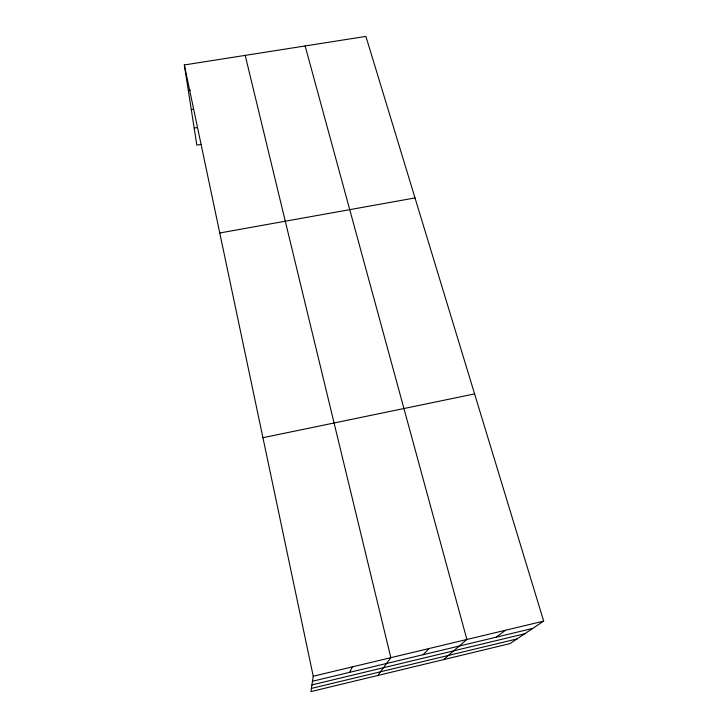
<?xml version="1.0" encoding="UTF-8"?>
<svg xmlns="http://www.w3.org/2000/svg" width="728" height="728" viewBox="0 0 728 728"><rect width="100%" height="100%" fill="white"/><g stroke="black" fill="none" stroke-linecap="round" stroke-linejoin="round"><path stroke-width="1.09" d="M184.33 64.956L313.24 676.239L310.929 691.6L510.046 643.588L543.67 621.111L365.902 36.4L184.33 64.956L196.824 145.127L201.165 144.399M349.713 672.317L352.234 666.912M377.796 675.475L390.836 657.675L245.19 55.383M423.114 654.709L429.056 648.53M443.507 659.632L466.885 639.484L305.123 45.955M496.196 637.182L505.478 630.257M311.402 688.415L517.035 638.911M313.24 676.239L543.67 621.111M312.485 681.244L532.741 628.419M311.939 684.902L524.733 633.77M262.935 437.701L474.592 393.912M219.765 232.987L415.015 197.934M194.167 128.073L197.506 127.527M191.273 109.537L193.475 109.173M188.306 90.509L190.49 90.154"/></g></svg>
